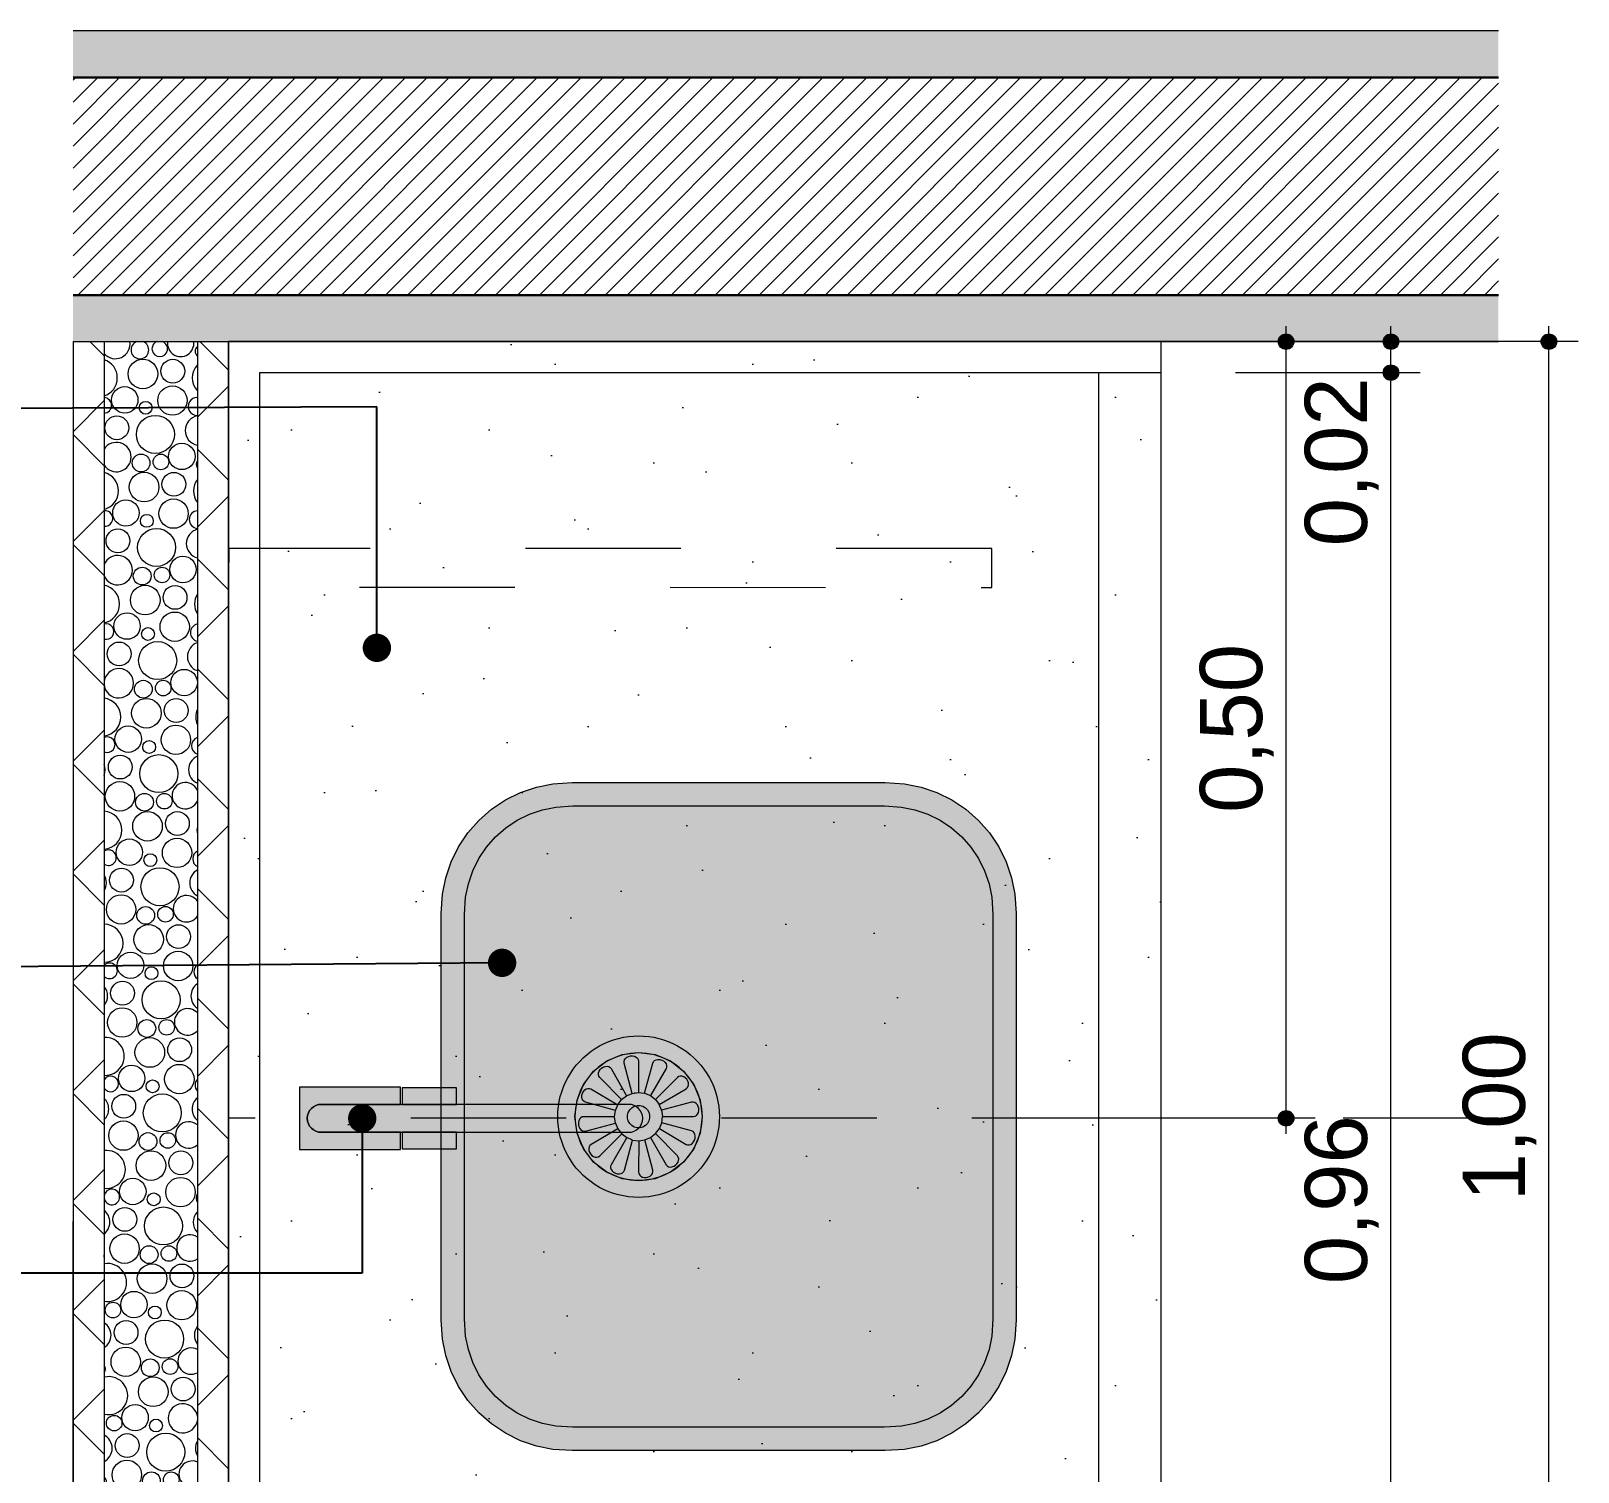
# Model space of a CAD drawing. Header units: metres. Extents: x -1.1 to 45.1, y -1 to 1.8.
# Drawn here: x 27.837 to 28.832, y -0.507 to 0.421 of the extents above; entities that cross this region are included whole.
import ezdxf

# ---------------------------------------------------------------- set-up
doc = ezdxf.new("R2010")
doc.units = ezdxf.units.M
doc.header["$MEASUREMENT"] = 0
doc.linetypes.add('Dashed', pattern=[0.028, 0.018, -0.01])
doc.layers.add('COTAS DETALHAMENTO.EXEC', color=7, linetype='Continuous')
for name, color, linetype, lineweight, true_color in [('COTAS DETALHAMENTO.EXEC_Caneta_No__167', 7, 'Continuous', 0, 0x0035d5), ('COTAS DETALHAMENTO.EXEC_Caneta_No__27', 7, 'Continuous', 0, 0xbd2d17), ('COTAS DETALHAMENTO.EXEC_Caneta_No__97', 7, 'Continuous', 13, 0x6b6b6b), ('EIXO HIDRÁULICO - Executivo.EXEC_Caneta_No__167', 7, 'Continuous', 0, 0x0035d5), ('LOUCAS-METAIS.ARQ_Caneta_No__13', 7, 'Continuous', 0, 0xaaaaaa), ('LOUCAS-METAIS.ARQ_Caneta_No__16', 7, 'Continuous', 0, 0xc9c9c9), ('LOUCAS-METAIS.ARQ_Caneta_No__18', 7, 'Continuous', 0, 0xdfdfdf), ('LOUCAS-METAIS.ARQ_Caneta_No__19', 7, 'Continuous', 0, 0xe9e9e9), ('LOUCAS-METAIS.ARQ_Caneta_No__96', 7, 'Continuous', 0, 0xb6b6b6), ('PAREDE CONSTRUIR_Caneta_No__96', 7, 'Continuous', 0, 0xb6b6b6)]:
    doc.layers.add(name, color=color, linetype=linetype, lineweight=lineweight, true_color=true_color)
for name, color, linetype, lineweight in [('PAREDE CONSTRUIR_Caneta_No__241', 7, 'Continuous', 13), ('PAREDE CONSTRUIR_Caneta_No__3', 7, 'Continuous', 30), ('PAREDE CONSTRUIR_Caneta_No__83', 84, 'Continuous', 0), ('PAREDE CONSTRUIR_Caneta_No__91', 255, 'Continuous', 0)]:
    doc.layers.add(name, color=color, linetype=linetype, lineweight=lineweight)
doc.styles.add('GENERATED_STYLE_1', font='arial.ttf')
doc.dimstyles.new('GENERATED_STYLE__19', dxfattribs={"dimtxt": 0.04, "dimasz": 0.019, "dimexe": 0.18, "dimexo": 0.1, "dimgap": 0, "dimtad": 1, "dimzin": 0, "dimdsep": 46, "dimtxsty": 'GENERATED_STYLE_1', "dimblk": 'ARROWHEAD_11', "dimblk1": 'ARROWHEAD_11', "dimblk2": 'ARROWHEAD_11', "dimcen": 0.09, "dimclrd": 256, "dimclre": 256, "dimclrt": 256, "dimadec": 0, "dimazin": 0, "dimtfac": 1, "dimtdec": 4, "dimtmove": 0, "dimatfit": 3, "dimfxl": 0, "dimtolj": 1, "dimtzin": 0, "dimarcsym": 0})
doc.dimstyles.new('GENERATED_STYLE__20', dxfattribs={"dimtxt": 0.18, "dimasz": 0.03648, "dimexe": 0.18, "dimexo": 0.0625, "dimgap": 0, "dimtad": 0, "dimtih": 1, "dimtoh": 1, "dimdec": 4, "dimzin": 0, "dimdsep": 46, "dimcen": 0.09, "dimadec": 0, "dimazin": 0, "dimtfac": 1, "dimtdec": 4, "dimtmove": 0, "dimatfit": 3, "dimldrblk": 'ARROWHEAD_11', "dimfxl": 0, "dimtolj": 1, "dimtzin": 0, "dimarcsym": 0})
doc.dimstyles.new('GENERATED_STYLE__25', dxfattribs={"dimtxt": 0.04, "dimasz": 0.019, "dimexe": 0.18, "dimexo": 0.0625, "dimgap": 0, "dimtad": 1, "dimzin": 0, "dimdsep": 46, "dimtxsty": 'GENERATED_STYLE_1', "dimblk": 'ARROWHEAD_11', "dimblk1": 'ARROWHEAD_11', "dimblk2": 'ARROWHEAD_11', "dimcen": 0.09, "dimclrd": 256, "dimclre": 256, "dimclrt": 256, "dimadec": 0, "dimazin": 0, "dimtfac": 1, "dimtdec": 4, "dimtmove": 0, "dimatfit": 3, "dimfxl": 0, "dimtolj": 1, "dimtzin": 0, "dimarcsym": 0})
pattern_1 = [(45, (28.322586, -0.226714), (-0.0353553, 0.0353553), []), (135, (28.322586, -0.226714), (0.0353553, 0.0353553), [])]
pattern_2 = [(45, (28.32259, -0.02671), (-0.06364, 0.06364), [0, -0.06, 0, -0.09]), (110, (28.52259, -0.02671), (0.084572, 0.030782), [0, -0.044, 0, -0.076])]

# ---------------------------------------------------------------- blocks, each defined once
blk = doc.blocks.new('*X160', base_point=(28.32259, -0.22671))
at = {"layer": 'PAREDE CONSTRUIR_Caneta_No__96', "color": 253, "linetype": 'Continuous', "lineweight": 0, "true_color": 0xb6b6b6}
for centre, radius in [((27.90889, 0.20033), 0.00954), ((27.9281, 0.20209), 0.00767), ((27.8972, 0.18365), 0.00851), ((27.92789, 0.18322), 0.00946), ((27.91067, 0.17857), 0.00414), ((27.8921, 0.16569), 0.00767), ((27.91692, 0.16144), 0.01224), ((27.93394, 0.14725), 0.00851), ((27.9077, 0.143), 0.00572), ((27.92046, 0.14371), 0.00501), ((27.90963, 0.12753), 0.00954), ((27.92884, 0.12929), 0.00767), ((27.92863, 0.11042), 0.00946), ((27.89794, 0.11085), 0.00851), ((27.91141, 0.10577), 0.00414), ((27.89284, 0.09289), 0.00767), ((27.91766, 0.08864), 0.01224), ((27.93468, 0.07445), 0.00851), ((27.90844, 0.0702), 0.00572), ((27.9212, 0.07091), 0.00501), ((27.91037, 0.05473), 0.00954), ((27.92958, 0.05649), 0.00767), ((27.89868, 0.03805), 0.00851), ((27.92937, 0.03762), 0.00946), ((27.91215, 0.03297), 0.00414), ((27.89358, 0.02009), 0.00767), ((27.9184, 0.01584), 0.01224), ((27.93542, 0.00165), 0.00851), ((27.90918, -0.0026), 0.00572), ((27.92195, -0.00189), 0.00501), ((27.91111, -0.01807), 0.00954), ((27.93032, -0.01631), 0.00767), ((27.89942, -0.03474), 0.00851), ((27.93012, -0.03518), 0.00946), ((27.9129, -0.03983), 0.00414), ((27.89432, -0.0527), 0.00767), ((27.91914, -0.05696), 0.01224), ((27.89412, -0.07158), 0.00946), ((27.90992, -0.0754), 0.00572), ((27.92269, -0.07469), 0.00501), ((27.91185, -0.09087), 0.00954), ((27.93106, -0.0891), 0.00767), ((27.90016, -0.10754), 0.00851), ((27.93086, -0.10798), 0.00946), ((27.91364, -0.11263), 0.00414), ((27.89506, -0.1255), 0.00767), ((27.91988, -0.12976), 0.01224), ((27.89486, -0.14438), 0.00946), ((27.91066, -0.1482), 0.00572), ((27.92343, -0.14749), 0.00501), ((27.9126, -0.16367), 0.00954), ((27.9318, -0.1619), 0.00767), ((27.9009, -0.18034), 0.00851), ((27.9316, -0.18078), 0.00946), ((27.91438, -0.18543), 0.00414), ((27.8958, -0.1983), 0.00767), ((27.92062, -0.20256), 0.01224), ((27.8956, -0.21717), 0.00946), ((27.9114, -0.221), 0.00572), ((27.92417, -0.22029), 0.00501), ((27.91334, -0.23646), 0.00954), ((27.93254, -0.2347), 0.00767), ((27.90165, -0.25314), 0.00851), ((27.93234, -0.25357), 0.00946), ((27.91512, -0.25822), 0.00414), ((27.89654, -0.2711), 0.00767), ((27.92137, -0.27536), 0.01224), ((27.89634, -0.28997), 0.00946), ((27.91215, -0.29379), 0.00572), ((27.92491, -0.29309), 0.00501), ((27.91408, -0.30926), 0.00954), ((27.93329, -0.3075), 0.00767), ((27.90239, -0.32594), 0.00851), ((27.93308, -0.32637), 0.00946), ((27.91586, -0.33102), 0.00414), ((27.89729, -0.3439), 0.00767), ((27.92211, -0.34815), 0.01224), ((27.89708, -0.36277), 0.00946), ((27.91289, -0.36659), 0.00572), ((27.92565, -0.36588), 0.00501), ((27.91482, -0.38206), 0.00954), ((27.93403, -0.3803), 0.00767), ((27.88965, -0.40228), 0.00501), ((27.90313, -0.39874), 0.00851), ((27.93382, -0.39917), 0.00946), ((27.9166, -0.40382), 0.00414), ((27.89803, -0.4167), 0.00767), ((27.92285, -0.42095), 0.01224), ((27.89782, -0.43557), 0.00946), ((27.91363, -0.43939), 0.00572), ((27.92639, -0.43868), 0.00501), ((27.91556, -0.45486), 0.00954), ((27.93477, -0.4531), 0.00767), ((27.90387, -0.47154), 0.00851), ((27.89039, -0.47508), 0.00501), ((27.91734, -0.47662), 0.00414), ((27.89877, -0.4895), 0.00767), ((27.92359, -0.49375), 0.01224), ((27.89856, -0.50837), 0.00946), ((27.91437, -0.51219), 0.00572), ((27.92714, -0.51148), 0.00501), ((27.9163, -0.52766), 0.00954), ((27.93551, -0.5259), 0.00767), ((27.90461, -0.54433), 0.00851), ((27.89114, -0.54788), 0.00501), ((27.91809, -0.54942), 0.00414), ((27.89951, -0.56229), 0.00767), ((27.92433, -0.56655), 0.01224), ((27.89931, -0.58117), 0.00946), ((27.91511, -0.58499), 0.00572), ((27.92788, -0.58428), 0.00501), ((27.91704, -0.60046), 0.00954), ((27.93625, -0.59869), 0.00767), ((27.89188, -0.62068), 0.00501), ((27.90535, -0.61713), 0.00851), ((27.92507, -0.63935), 0.01224), ((27.91883, -0.62222), 0.00414), ((27.90025, -0.63509), 0.00767), ((27.90005, -0.65397), 0.00946), ((27.91585, -0.65779), 0.00572), ((27.92862, -0.65708), 0.00501), ((27.91779, -0.67326), 0.00954), ((27.90609, -0.68993), 0.00851), ((27.89262, -0.69348), 0.00501), ((27.91957, -0.69502), 0.00414), ((27.90099, -0.70789), 0.00767), ((27.92582, -0.71215), 0.01224), ((27.90079, -0.72676), 0.00946), ((27.9166, -0.73059), 0.00572), ((27.92936, -0.72988), 0.00501), ((27.91853, -0.74605), 0.00954), ((27.90684, -0.76273), 0.00851), ((27.89336, -0.76628), 0.00501), ((27.92031, -0.76781), 0.00414), ((27.90173, -0.78069), 0.00767)]:
    blk.add_circle(centre, radius, dxfattribs=at)
for centre, radius, start, end in [((27.89115, 0.21962), 0.00946, 220.30921, 9.34164), ((27.90696, 0.21579), 0.00572, 110.44668, 69.55332), ((27.91972, 0.2165), 0.00501, 112.04027, 67.95973), ((27.9332, 0.22005), 0.00851, 172.55778, 7.44222), ((27.88018, 0.19783), 0.01224, 287.88216, 72.11782), ((27.94667, 0.21497), 0.00414, 131.42457, 228.57541), ((27.95292, 0.19783), 0.01224, 137.197, 222.80297), ((27.88372, 0.1801), 0.00501, 272.43709, 87.56288), ((27.9437, 0.1794), 0.00572, 87.62238, 272.37759), ((27.94563, 0.16393), 0.00954, 100.23452, 259.76546), ((27.89189, 0.14682), 0.00946, 212.76087, 147.2391), ((27.94741, 0.14217), 0.00414, 147.24107, 212.7589), ((27.88092, 0.12504), 0.01224, 284.26988, 75.7301), ((27.95366, 0.12504), 0.01224, 142.58589, 217.41408), ((27.88446, 0.10731), 0.00501, 263.95269, 96.04729), ((27.94444, 0.1066), 0.00572, 95.06046, 264.93951), ((27.94637, 0.09113), 0.00954, 104.79714, 255.20284), ((27.89263, 0.07402), 0.00946, 203.17482, 156.82515), ((27.88166, 0.05224), 0.01224, 280.7147, 79.28527), ((27.9544, 0.05224), 0.01224, 148.7416, 211.25837), ((27.8852, 0.03451), 0.00501, 255.33176, 104.66821), ((27.94518, 0.0338), 0.00572, 102.58568, 257.41429), ((27.94711, 0.01833), 0.00954, 109.45809, 250.54188), ((27.89337, 0.00122), 0.00946, 183.90332, 176.09665), ((27.8824, -0.02056), 0.01224, 277.20085, 82.79912), ((27.95514, -0.02056), 0.01224, 156.26354, 203.73643), ((27.88595, -0.03829), 0.00501, 246.35343, 113.64655), ((27.94592, -0.039), 0.00572, 110.34009, 249.65989), ((27.94785, -0.05447), 0.00954, 114.25743, 245.74254), ((27.87511, -0.05447), 0.00954, 337.60524, 22.39474), ((27.93616, -0.07114), 0.00851, 24.03461, 335.96537), ((27.88314, -0.09336), 0.01224, 273.71406, 86.28591), ((27.95588, -0.09336), 0.01224, 167.41594, 192.58403), ((27.88669, -0.11109), 0.00501, 236.70391, 123.29607), ((27.94666, -0.1118), 0.00572, 118.50817, 241.4918), ((27.9486, -0.12727), 0.00954, 119.24578, 240.75419), ((27.87585, -0.12727), 0.00954, 327.87188, 32.1281), ((27.9369, -0.14394), 0.00851, 34.2932, 325.70678), ((27.88388, -0.16616), 0.01224, 270.24101, 89.75896), ((27.88743, -0.18389), 0.00501, 225.82615, 134.17383), ((27.9474, -0.1846), 0.00572, 127.37121, 232.62877), ((27.8766, -0.20007), 0.00954, 320.27683, 39.72315), ((27.94934, -0.20007), 0.00954, 124.491, 235.50897), ((27.93765, -0.21674), 0.00851, 42.35108, 317.64889), ((27.88462, -0.23896), 0.01224, 266.76885, 93.23112), ((27.88817, -0.25669), 0.00501, 212.35913, 147.64084), ((27.94815, -0.2574), 0.00572, 137.44843, 222.55154), ((27.87734, -0.27286), 0.00954, 313.74272, 46.25725), ((27.95008, -0.27286), 0.00954, 130.09049, 229.90948), ((27.93839, -0.28954), 0.00851, 49.31527, 310.68471), ((27.88537, -0.31175), 0.01224, 263.28475, 96.71522), ((27.88891, -0.32948), 0.00501, 186.9832, 173.01678), ((27.94889, -0.33019), 0.00572, 150.03852, 209.96145), ((27.87808, -0.34566), 0.00954, 307.85763, 52.14235), ((27.95082, -0.34566), 0.00954, 136.19638, 223.80359), ((27.93913, -0.36234), 0.00851, 55.61424, 304.38573), ((27.87986, -0.36742), 0.00414, 350.05608, 9.94389), ((27.88611, -0.38455), 0.01224, 259.77549, 100.22449), ((27.94963, -0.40299), 0.00572, 174.90824, 185.09173), ((27.87882, -0.41846), 0.00954, 302.41051, 57.58947), ((27.95156, -0.41846), 0.00954, 143.07631, 216.92366), ((27.93987, -0.43514), 0.00851, 61.46944, 298.53054), ((27.8806, -0.44022), 0.00414, 323.67365, 36.32632), ((27.88685, -0.45735), 0.01224, 256.22696, 103.77302), ((27.93456, -0.47197), 0.00946, 8.01438, 351.98559), ((27.87956, -0.49126), 0.00954, 297.275, 62.72497), ((27.9523, -0.49126), 0.00954, 151.3012, 208.69877), ((27.94061, -0.50793), 0.00851, 67.01482, 292.98516), ((27.88134, -0.51302), 0.00414, 308.78022, 51.21976), ((27.88759, -0.53015), 0.01224, 252.62363, 107.37635), ((27.93531, -0.54477), 0.00946, 24.23617, 335.7638), ((27.87837, -0.54859), 0.00572, 346.65457, 13.34541), ((27.8803, -0.56406), 0.00954, 292.36725, 67.63272), ((27.95304, -0.56406), 0.00954, 162.72223, 197.27774), ((27.94135, -0.58073), 0.00851, 72.34056, 287.65941), ((27.88209, -0.58582), 0.00414, 296.55223, 63.44774), ((27.88833, -0.60295), 0.01224, 248.94782, 111.05216), ((27.93605, -0.61757), 0.00946, 33.54116, 326.45882), ((27.87911, -0.62139), 0.00572, 327.49064, 32.50933), ((27.88104, -0.63686), 0.00954, 287.62718, 72.37279), ((27.94209, -0.65353), 0.00851, 77.51264, 282.48733), ((27.88283, -0.65862), 0.00414, 285.52698, 74.47299), ((27.88907, -0.67575), 0.01224, 245.17875, 114.82123), ((27.93699, -0.67149), 0.00767, 25.20111, 334.79886), ((27.93679, -0.69036), 0.00946, 40.9644, 319.03558), ((27.87985, -0.69419), 0.00572, 315.5295, 44.47047), ((27.88179, -0.70965), 0.00954, 283.00889, 76.99108), ((27.94284, -0.72633), 0.00851, 82.58301, 277.41697), ((27.88357, -0.73141), 0.00414, 275.0699, 84.93008), ((27.88982, -0.74855), 0.01224, 241.29111, 118.70886), ((27.93773, -0.74429), 0.00767, 36.08425, 323.91573), ((27.93753, -0.76316), 0.00946, 47.41019, 312.58979), ((27.8806, -0.76698), 0.00572, 305.72665, 54.27332), ((27.88253, -0.78245), 0.00954, 278.47526, 81.52471), ((27.92656, -0.78494), 0.01224, 323.05826, 216.94174), ((27.90153, -0.79956), 0.00946, 50.10765, 129.89235), ((27.94358, -0.79913), 0.00851, 87.59543, 126.6698)]:
    blk.add_arc(centre, radius, start, end, dxfattribs=at)
blk = doc.blocks.new('*D161', base_point=(28.32259, -0.22671))
at = {"layer": 'COTAS DETALHAMENTO.EXEC_Caneta_No__167', "linetype": 'Continuous', "lineweight": 0, "true_color": 0x0035d5}
for points in [[(28.63957, 0.22115), (28.63995, 0.21924), (28.64104, 0.21762), (28.64266, 0.21653), (28.64457, 0.21615), (28.64648, 0.21653), (28.64811, 0.21762), (28.64919, 0.21924), (28.64957, 0.22115), (28.64919, 0.22307), (28.64811, 0.22469), (28.64648, 0.22577), (28.64457, 0.22615), (28.64266, 0.22577), (28.64104, 0.22469), (28.63995, 0.22307)], [(28.63957, -0.27885), (28.63995, -0.28076), (28.64104, -0.28238), (28.64266, -0.28347), (28.64457, -0.28385), (28.64648, -0.28347), (28.64811, -0.28238), (28.64919, -0.28076), (28.64957, -0.27885), (28.64919, -0.27693), (28.64811, -0.27531), (28.64648, -0.27423), (28.64457, -0.27385), (28.64266, -0.27423), (28.64104, -0.27531), (28.63995, -0.27693)]]:
    blk.add_hatch(color=162, dxfattribs=at).paths.add_polyline_path(points)
at = {"layer": 'COTAS DETALHAMENTO.EXEC_Caneta_No__167', "color": 162, "linetype": 'Continuous', "lineweight": 0, "true_color": 0x0035d5}
for p, q in [((28.64457, 0.22615), (28.64457, 0.23115)), ((28.63957, 0.22115), (28.44231, 0.22115)), ((28.66332, 0.22115), (28.64957, 0.22115)), ((28.64457, -0.27385), (28.64457, 0.21615)), ((28.63957, -0.27885), (28.44231, -0.27885)), ((28.64457, -0.28885), (28.64457, -0.28385)), ((28.66332, -0.27885), (28.64957, -0.27885))]:
    blk.add_line(p, q, dxfattribs=at)
for centre in [(28.64457, 0.22115), (28.64457, -0.27885)]:
    blk.add_circle(centre, 0.005, dxfattribs=at)
at = {"layer": 'COTAS DETALHAMENTO.EXEC_Caneta_No__167', "color": 162, "lineweight": 0, "true_color": 0x0035d5, "insert": (28.63657, -0.08223), "char_height": 0.04, "attachment_point": 7, "rotation": 90, "style": 'GENERATED_STYLE_1'}
blk.add_mtext('\\A1;{\\pql;\\fArial|b0|i0|c0|p0;\\W1.000000;0,50}', dxfattribs=at)
blk = doc.blocks.new('ARROWHEAD_11')
at = {"color": 0, "linetype": 'Continuous', "lineweight": 0}
blk.add_line((0, 0), (-1, 0), dxfattribs=at)
at = {"color": 0, "linetype": 'Continuous', "lineweight": 0, "const_width": 0.25, "flags": 128}
blk.add_lwpolyline([(-0.125, 0, 1), (0.125, 0, 1)], format="xyb", close=True, dxfattribs=at)
blk = doc.blocks.new('*D163', base_point=(28.32259, -0.22671))
at = {"layer": 'COTAS DETALHAMENTO.EXEC_Caneta_No__27', "linetype": 'Continuous', "lineweight": 0, "true_color": 0xbd2d17}
for points in [[(28.70708, 0.20115), (28.70746, 0.19924), (28.70855, 0.19762), (28.71017, 0.19653), (28.71208, 0.19615), (28.714, 0.19653), (28.71562, 0.19762), (28.7167, 0.19924), (28.71708, 0.20115), (28.7167, 0.20307), (28.71562, 0.20469), (28.714, 0.20577), (28.71208, 0.20615), (28.71017, 0.20577), (28.70855, 0.20469), (28.70746, 0.20307)], [(28.70708, -0.75885), (28.70746, -0.76076), (28.70855, -0.76238), (28.71017, -0.76347), (28.71208, -0.76385), (28.714, -0.76347), (28.71562, -0.76238), (28.7167, -0.76076), (28.71708, -0.75885), (28.7167, -0.75693), (28.71562, -0.75531), (28.714, -0.75423), (28.71208, -0.75385), (28.71017, -0.75423), (28.70855, -0.75531), (28.70746, -0.75693)]]:
    blk.add_hatch(color=22, dxfattribs=at).paths.add_polyline_path(points)
at = {"layer": 'COTAS DETALHAMENTO.EXEC_Caneta_No__27', "color": 22, "linetype": 'Continuous', "lineweight": 0, "true_color": 0xbd2d17}
for p, q in [((28.70708, 0.20115), (28.61208, 0.20115)), ((28.73083, 0.20115), (28.71708, 0.20115)), ((28.71208, -0.75385), (28.71208, 0.19615)), ((28.70708, -0.75885), (28.61208, -0.75885)), ((28.73083, -0.75885), (28.71708, -0.75885))]:
    blk.add_line(p, q, dxfattribs=at)
for centre in [(28.71208, 0.20115), (28.71208, -0.75885)]:
    blk.add_circle(centre, 0.005, dxfattribs=at)
at = {"layer": 'COTAS DETALHAMENTO.EXEC_Caneta_No__27', "color": 22, "lineweight": 0, "true_color": 0xbd2d17, "char_height": 0.04, "attachment_point": 7, "rotation": 90, "style": 'GENERATED_STYLE_1'}
for s, insert in [('\\A1;{\\pql;\\fArial|b0|i0|c0|p0;\\W1.000000;0,02}', (28.70408, 0.08938)), ('\\A1;{\\pql;\\fArial|b0|i0|c0|p0;\\W1.000000;0,96}', (28.70408, -0.38562))]:
    blk.add_mtext(s, dxfattribs=dict(at, insert=insert))
blk = doc.blocks.new('*D164', base_point=(28.32259, -0.22671))
at = {"layer": 'COTAS DETALHAMENTO.EXEC_Caneta_No__27', "linetype": 'Continuous', "lineweight": 0, "true_color": 0xbd2d17}
for points in [[(28.70708, 0.22115), (28.70746, 0.21924), (28.70855, 0.21762), (28.71017, 0.21653), (28.71208, 0.21615), (28.714, 0.21653), (28.71562, 0.21762), (28.7167, 0.21924), (28.71708, 0.22115), (28.7167, 0.22307), (28.71562, 0.22469), (28.714, 0.22577), (28.71208, 0.22615), (28.71017, 0.22577), (28.70855, 0.22469), (28.70746, 0.22307)], [(28.70708, 0.20115), (28.70746, 0.19924), (28.70855, 0.19762), (28.71017, 0.19653), (28.71208, 0.19615), (28.714, 0.19653), (28.71562, 0.19762), (28.7167, 0.19924), (28.71708, 0.20115), (28.7167, 0.20307), (28.71562, 0.20469), (28.714, 0.20577), (28.71208, 0.20615), (28.71017, 0.20577), (28.70855, 0.20469), (28.70746, 0.20307)]]:
    blk.add_hatch(color=22, dxfattribs=at).paths.add_polyline_path(points)
at = {"layer": 'COTAS DETALHAMENTO.EXEC_Caneta_No__27', "color": 22, "linetype": 'Continuous', "lineweight": 0, "true_color": 0xbd2d17}
for p, q in [((28.71208, 0.22615), (28.71208, 0.23115)), ((28.70708, 0.22115), (28.61208, 0.22115)), ((28.73083, 0.22115), (28.71708, 0.22115)), ((28.71208, 0.20615), (28.71208, 0.21615)), ((28.70708, 0.20115), (28.61208, 0.20115)), ((28.73083, 0.20115), (28.71708, 0.20115))]:
    blk.add_line(p, q, dxfattribs=at)
for centre in [(28.71208, 0.22115), (28.71208, 0.20115)]:
    blk.add_circle(centre, 0.005, dxfattribs=at)
blk = doc.blocks.new('*D165', base_point=(28.32259, -0.22671))
at = {"layer": 'COTAS DETALHAMENTO.EXEC_Caneta_No__27', "linetype": 'Continuous', "lineweight": 0, "true_color": 0xbd2d17}
for points in [[(28.80873, 0.22115), (28.80911, 0.21924), (28.81019, 0.21762), (28.81182, 0.21653), (28.81373, 0.21615), (28.81564, 0.21653), (28.81727, 0.21762), (28.81835, 0.21924), (28.81873, 0.22115), (28.81835, 0.22307), (28.81727, 0.22469), (28.81564, 0.22577), (28.81373, 0.22615), (28.81182, 0.22577), (28.81019, 0.22469), (28.80911, 0.22307)], [(28.80873, -0.77885), (28.80911, -0.78076), (28.81019, -0.78238), (28.81182, -0.78347), (28.81373, -0.78385), (28.81564, -0.78347), (28.81727, -0.78238), (28.81835, -0.78076), (28.81873, -0.77885), (28.81835, -0.77693), (28.81727, -0.77531), (28.81564, -0.77423), (28.81373, -0.77385), (28.81182, -0.77423), (28.81019, -0.77531), (28.80911, -0.77693)]]:
    blk.add_hatch(color=22, dxfattribs=at).paths.add_polyline_path(points)
at = {"layer": 'COTAS DETALHAMENTO.EXEC_Caneta_No__27', "color": 22, "linetype": 'Continuous', "lineweight": 0, "true_color": 0xbd2d17}
for p, q in [((28.81373, 0.22615), (28.81373, 0.23115)), ((28.80873, 0.22115), (28.71373, 0.22115)), ((28.83248, 0.22115), (28.81873, 0.22115)), ((28.81373, -0.77385), (28.81373, 0.21615)), ((28.80873, -0.77885), (28.71373, -0.77885)), ((28.81373, -0.78885), (28.81373, -0.78385)), ((28.83248, -0.77885), (28.81873, -0.77885))]:
    blk.add_line(p, q, dxfattribs=at)
for centre in [(28.81373, 0.22115), (28.81373, -0.77885)]:
    blk.add_circle(centre, 0.005, dxfattribs=at)
at = {"layer": 'COTAS DETALHAMENTO.EXEC_Caneta_No__27', "color": 22, "lineweight": 0, "true_color": 0xbd2d17, "insert": (28.80573, -0.33223), "char_height": 0.04, "attachment_point": 7, "rotation": 90, "style": 'GENERATED_STYLE_1'}
blk.add_mtext('\\A1;{\\pql;\\fArial|b0|i0|c0|p0;\\W1.000000;1,00}', dxfattribs=at)

msp = doc.modelspace()

# ---------------------------------------------------------------- hatches: boundary and pattern name
at = {"layer": 'LOUCAS-METAIS.ARQ_Caneta_No__16', "linetype": 'Continuous', "lineweight": 0, "true_color": 0xc9c9c9}
h = msp.add_hatch(dxfattribs=at)
h.set_pattern_fill('Haie_OD_LEGENDA_000e', color=9, style=0, pattern_type=2)
h.set_pattern_definition(pattern_2)
h.paths.add_polyline_path([(27.96393, 0.22115), (27.96393, 0.20115), (28.56393, 0.20115), (28.56393, 0.22115)])
h = msp.add_hatch(dxfattribs=at)
h.set_pattern_fill('Haie_OD_LEGENDA_000e', color=9, style=0, pattern_type=2)
h.set_pattern_definition(pattern_2)
h.paths.add_polyline_path([(27.96393, 0.20115), (27.96393, -0.75885), (27.98393, -0.75885), (27.98393, 0.20115)])
h = msp.add_hatch(dxfattribs=at)
h.set_pattern_fill('Haie_OD_LEGENDA_000e', color=9, style=0, pattern_type=2)
h.set_pattern_definition(pattern_2)
h.paths.add_polyline_path([(27.98393, 0.20115), (27.98393, -0.75885), (28.52393, -0.75885), (28.52393, 0.20115)])
h = msp.add_hatch(dxfattribs=at)
h.set_pattern_fill('Haie_OD_LEGENDA_000e', color=9, style=0, pattern_type=2)
h.set_pattern_definition(pattern_2)
h.paths.add_polyline_path([(28.52393, 0.20115), (28.52393, -0.75885), (28.56393, -0.75885), (28.56393, 0.20115)])
at = {"layer": 'LOUCAS-METAIS.ARQ_Caneta_No__18', "linetype": 'Continuous', "lineweight": 0, "true_color": 0xdfdfdf}
msp.add_hatch(color=254, dxfattribs=at).paths.add_polyline_path([(28.18516, -0.49276), (28.38659, -0.49276), (28.39907, -0.49194), (28.40965, -0.48984), (28.41986, -0.48637), (28.42954, -0.4816), (28.4385, -0.47561), (28.44661, -0.4685), (28.45372, -0.46039), (28.45972, -0.45142), (28.46449, -0.44175), (28.46795, -0.43153), (28.47006, -0.42095), (28.47088, -0.40847), (28.47088, -0.14705), (28.47006, -0.13456), (28.46795, -0.12399), (28.46449, -0.11377), (28.45972, -0.1041), (28.45372, -0.09513), (28.44661, -0.08702), (28.4385, -0.07991), (28.42954, -0.07392), (28.41986, -0.06915), (28.40965, -0.06568), (28.39907, -0.06358), (28.38659, -0.06276), (28.18516, -0.06276), (28.17268, -0.06358), (28.1621, -0.06568), (28.15189, -0.06915), (28.14222, -0.07392), (28.13325, -0.07991), (28.12514, -0.08702), (28.11803, -0.09513), (28.11204, -0.1041), (28.10726, -0.11377), (28.1038, -0.12398), (28.10169, -0.13456), (28.10088, -0.14705), (28.10088, -0.40847), (28.10169, -0.42095), (28.1038, -0.43153), (28.10726, -0.44174), (28.11204, -0.45142), (28.11803, -0.46039), (28.12514, -0.46849), (28.13325, -0.47561), (28.14222, -0.4816), (28.15189, -0.48637), (28.1621, -0.48984), (28.17268, -0.49194)])
at = {"layer": 'LOUCAS-METAIS.ARQ_Caneta_No__19', "linetype": 'Continuous', "lineweight": 0, "true_color": 0xe9e9e9}
for points in [[(28.07467, -0.29881), (28.07467, -0.28785), (28.02367, -0.28785, -1), (28.02367, -0.26985), (28.07467, -0.26985), (28.07467, -0.25888), (28.00967, -0.25888), (28.00967, -0.29881)], [(28.11067, -0.25915), (28.07567, -0.25915), (28.07567, -0.26985), (28.11067, -0.26985)], [(28.22156, -0.28785, 1), (28.22151, -0.26985), (28.02367, -0.26985, 1), (28.02367, -0.28785)], [(28.11067, -0.29854), (28.11067, -0.28785), (28.07567, -0.28785), (28.07567, -0.29854)]]:
    msp.add_hatch(color=254, dxfattribs=at).paths.add_polyline_path(points)
at = {"layer": 'PAREDE CONSTRUIR_Caneta_No__241', "linetype": 'Continuous', "lineweight": 13}
h = msp.add_hatch(dxfattribs=at)
h.set_pattern_fill('common_brick_000e', style=0, pattern_type=2)
h.set_pattern_definition([(45, (28.322586, -0.226714), (-0.00707107, 0.00707107), [])])
h.paths.add_polyline_path([(27.86393, 0.25115), (28.78124, 0.25115), (28.78124, 0.39115), (27.86393, 0.39115)])
at = {"layer": 'PAREDE CONSTRUIR_Caneta_No__83', "linetype": 'Continuous', "lineweight": 0}
h = msp.add_hatch(dxfattribs=at)
h.set_pattern_fill('Placomur_000e', color=84, style=0, pattern_type=2)
h.set_pattern_definition(pattern_1)
h.paths.add_polyline_path([(27.88393, 0.22115), (27.86393, 0.22115), (27.86393, -0.7923), (27.88393, -0.7923)])
h = msp.add_hatch(dxfattribs=at)
h.set_pattern_fill('Placomur_000e', color=84, style=0, pattern_type=2)
h.set_pattern_definition(pattern_1)
h.paths.add_polyline_path([(27.94393, -0.7923), (27.96393, -0.7923), (27.96393, 0.22115), (27.94393, 0.22115)])
at = {"layer": 'PAREDE CONSTRUIR_Caneta_No__91', "linetype": 'Continuous', "lineweight": 0}
for points in [[(27.86393, 0.39115), (28.78124, 0.39115), (28.78124, 0.42115), (27.86393, 0.42115)], [(27.86393, 0.25115), (27.86393, 0.22115), (28.78124, 0.22115), (28.78124, 0.25115)]]:
    msp.add_hatch(color=255, dxfattribs=at).paths.add_polyline_path(points)

# ---------------------------------------------------------------- linework, layer by layer
at = {"layer": 'COTAS DETALHAMENTO.EXEC_Caneta_No__97', "color": 251, "linetype": 'Dashed', "lineweight": 13, "true_color": 0x6b6b6b, "flags": 128}
msp.add_lwpolyline([(28.45512, 0.08792), (27.96419, 0.08808), (27.96418, 0.06308), (28.45511, 0.06292)], close=True, dxfattribs=at)
at = {"layer": 'EIXO HIDRÁULICO - Executivo.EXEC_Caneta_No__167', "color": 162, "linetype": 'Dashed', "lineweight": 0, "true_color": 0x0035d5}
msp.add_line((28.78124, -0.27885), (27.96393, -0.27885), dxfattribs=at)
at = {"layer": 'LOUCAS-METAIS.ARQ_Caneta_No__13', "color": 253, "linetype": 'Continuous', "lineweight": 0, "true_color": 0xaaaaaa, "flags": 128}
for points in [[(28.56393, 0.22115), (27.96393, 0.22115)], [(27.96393, 0.22115), (27.96393, 0.20115)], [(28.56393, 0.22115), (28.56393, 0.20115)], [(27.96393, 0.20115), (27.96393, -0.75885), (27.96393, -0.77885)], [(28.56393, 0.20115), (27.98393, 0.20115)], [(27.98393, 0.20115), (27.98393, -0.75885), (27.98393, -0.77885)], [(28.52393, 0.20115), (28.52393, -0.75885)], [(28.56393, 0.20115), (28.56393, -0.75885), (28.56393, -0.77885)]]:
    msp.add_lwpolyline(points, dxfattribs=at)
at = {"layer": 'LOUCAS-METAIS.ARQ_Caneta_No__13', "color": 253, "linetype": 'Continuous', "lineweight": 0, "true_color": 0xaaaaaa}
for points in [[(28.18516, -0.49276), (28.17268, -0.49194), (28.1621, -0.48984), (28.15189, -0.48637), (28.14222, -0.4816), (28.13325, -0.47561), (28.12514, -0.46849), (28.11803, -0.46039), (28.11204, -0.45142), (28.10726, -0.44174), (28.1038, -0.43153), (28.10169, -0.42095), (28.10088, -0.40847), (28.10088, -0.14705), (28.10169, -0.13456), (28.1038, -0.12398), (28.10726, -0.11377), (28.11204, -0.1041), (28.11803, -0.09513), (28.12514, -0.08702), (28.13325, -0.07991), (28.14222, -0.07392), (28.15189, -0.06915), (28.1621, -0.06568), (28.17268, -0.06358), (28.18516, -0.06276), (28.38659, -0.06276), (28.39907, -0.06358), (28.40965, -0.06568), (28.41986, -0.06915), (28.42954, -0.07392), (28.4385, -0.07991), (28.44661, -0.08702), (28.45372, -0.09513), (28.45972, -0.1041), (28.46449, -0.11377), (28.46795, -0.12399), (28.47006, -0.13456), (28.47088, -0.14705), (28.47088, -0.40847), (28.47006, -0.42095), (28.46795, -0.43153), (28.46449, -0.44175), (28.45972, -0.45142), (28.45372, -0.46039), (28.44661, -0.4685), (28.4385, -0.47561), (28.42954, -0.4816), (28.41986, -0.48637), (28.40965, -0.48984), (28.39907, -0.49194), (28.38659, -0.49276)], [(28.40576, -0.0802), (28.41411, -0.08303), (28.42202, -0.08694), (28.42935, -0.09184), (28.43598, -0.09765), (28.4418, -0.10428), (28.4467, -0.11161), (28.4506, -0.11952), (28.45343, -0.12787), (28.45515, -0.13652), (28.45588, -0.14754), (28.45588, -0.40798), (28.45515, -0.41899), (28.45343, -0.42764), (28.4506, -0.43599), (28.4467, -0.4439), (28.4418, -0.45123), (28.43598, -0.45786), (28.42935, -0.46368), (28.42202, -0.46858), (28.41411, -0.47248), (28.40576, -0.47532), (28.39711, -0.47704), (28.3861, -0.47776), (28.18565, -0.47776), (28.17464, -0.47704), (28.16599, -0.47532), (28.15764, -0.47248), (28.14973, -0.46858), (28.1424, -0.46368), (28.13577, -0.45786), (28.12995, -0.45123), (28.12505, -0.4439), (28.12115, -0.43599), (28.11832, -0.42764), (28.1166, -0.41899), (28.11588, -0.40798), (28.11588, -0.14754), (28.1166, -0.13652), (28.11832, -0.12787), (28.12115, -0.11952), (28.12505, -0.11161), (28.12995, -0.10428), (28.13577, -0.09765), (28.1424, -0.09184), (28.14973, -0.08694), (28.15764, -0.08303), (28.16599, -0.0802), (28.17464, -0.07848), (28.18565, -0.07776), (28.3861, -0.07776), (28.39711, -0.07848)], [(28.26794, -0.24461), (28.26994, -0.24719), (28.27178, -0.24989), (28.27344, -0.25271), (28.27493, -0.25562), (28.27622, -0.25862), (28.27733, -0.26169), (28.27824, -0.26483), (28.27895, -0.26801), (28.27947, -0.27124), (28.27977, -0.27449), (28.27988, -0.27776), (28.27977, -0.28102), (28.27947, -0.28427), (28.27895, -0.2875), (28.27824, -0.29069), (28.27733, -0.29383), (28.27622, -0.2969), (28.27493, -0.2999), (28.27344, -0.30281), (28.27178, -0.30562), (28.26994, -0.30832), (28.26794, -0.3109), (28.26578, -0.31335), (28.26347, -0.31566), (28.26102, -0.31782), (28.25844, -0.31983), (28.25574, -0.32166), (28.25293, -0.32333), (28.25002, -0.32481), (28.24702, -0.32611), (28.24394, -0.32721), (28.24081, -0.32812), (28.23762, -0.32884), (28.23439, -0.32935), (28.23114, -0.32965), (28.22788, -0.32976), (28.22461, -0.32965), (28.22136, -0.32935), (28.21813, -0.32884), (28.21494, -0.32812), (28.21181, -0.32721), (28.20873, -0.32611), (28.20573, -0.32481), (28.20282, -0.32333), (28.20001, -0.32166), (28.19731, -0.31983), (28.19473, -0.31782), (28.19228, -0.31566), (28.18997, -0.31335), (28.18781, -0.3109), (28.18581, -0.30832), (28.18397, -0.30562), (28.18231, -0.30281), (28.18082, -0.2999), (28.17953, -0.2969), (28.17842, -0.29383), (28.17751, -0.29069), (28.1768, -0.2875), (28.17629, -0.28427), (28.17598, -0.28102), (28.17588, -0.27776), (28.17598, -0.27449), (28.17629, -0.27124), (28.1768, -0.26801), (28.17751, -0.26483), (28.17842, -0.26169), (28.17953, -0.25862), (28.18082, -0.25562), (28.18231, -0.25271), (28.18397, -0.24989), (28.18581, -0.24719), (28.18781, -0.24461), (28.18997, -0.24216), (28.19228, -0.23985), (28.19473, -0.23769), (28.19731, -0.23569), (28.20001, -0.23385), (28.20282, -0.23219), (28.20573, -0.23071), (28.20873, -0.22941), (28.21181, -0.2283), (28.21494, -0.22739), (28.21813, -0.22668), (28.22136, -0.22617), (28.22461, -0.22586), (28.22788, -0.22576), (28.23114, -0.22586), (28.23439, -0.22617), (28.23762, -0.22668), (28.24081, -0.22739), (28.24394, -0.2283), (28.24702, -0.22941), (28.25002, -0.23071), (28.25293, -0.23219), (28.25574, -0.23385), (28.25844, -0.23569), (28.26102, -0.23769), (28.26347, -0.23985), (28.26578, -0.24216)], [(28.24835, -0.24193), (28.25683, -0.24851), (28.26334, -0.25707), (28.26743, -0.26705), (28.26883, -0.27776), (28.26743, -0.28847), (28.26334, -0.29844), (28.25683, -0.30701), (28.24835, -0.31359), (28.23847, -0.31772), (28.22788, -0.31913), (28.21728, -0.31772), (28.2074, -0.31359), (28.19892, -0.30701), (28.19241, -0.29844), (28.18832, -0.28847), (28.18692, -0.27776), (28.187, -0.28033), (28.18724, -0.2829), (28.18765, -0.28544), (28.18821, -0.28795), (28.18893, -0.29043), (28.1898, -0.29285), (28.19082, -0.29521), (28.19199, -0.29751), (28.1933, -0.29972), (28.19475, -0.30185), (28.19633, -0.30389), (28.19803, -0.30582), (28.19985, -0.30764), (28.20179, -0.30934), (28.20382, -0.31092), (28.20595, -0.31237), (28.20817, -0.31368), (28.21046, -0.31485), (28.21282, -0.31587), (28.21525, -0.31675), (28.21772, -0.31746), (28.22023, -0.31803), (28.22278, -0.31843), (28.22534, -0.31867), (28.22792, -0.31875), (28.23049, -0.31867), (28.23305, -0.31843), (28.2356, -0.31803), (28.23811, -0.31746), (28.24058, -0.31675), (28.24301, -0.31587), (28.24537, -0.31485), (28.24767, -0.31368), (28.24988, -0.31237), (28.25201, -0.31092), (28.25405, -0.30934), (28.25598, -0.30764), (28.2578, -0.30582), (28.2595, -0.30389), (28.26108, -0.30185), (28.26253, -0.29972), (28.26384, -0.29751), (28.26501, -0.29521), (28.26603, -0.29285), (28.2669, -0.29043), (28.26762, -0.28795), (28.26818, -0.28544), (28.26859, -0.2829), (28.26883, -0.28033), (28.26891, -0.27776), (28.26883, -0.27518), (28.26859, -0.27262), (28.26818, -0.27008), (28.26762, -0.26756), (28.2669, -0.26509), (28.26603, -0.26267), (28.26501, -0.2603), (28.26384, -0.25801), (28.26253, -0.25579), (28.26108, -0.25366), (28.2595, -0.25163), (28.2578, -0.2497), (28.25598, -0.24787), (28.25405, -0.24617), (28.25201, -0.24459), (28.24988, -0.24315), (28.24767, -0.24183), (28.24537, -0.24066), (28.24301, -0.23964), (28.24058, -0.23877), (28.23811, -0.23805), (28.2356, -0.23749), (28.23305, -0.23709), (28.23049, -0.23684), (28.22792, -0.23676), (28.22534, -0.23684), (28.22278, -0.23709), (28.22023, -0.23749), (28.21772, -0.23805), (28.21525, -0.23877), (28.21282, -0.23964), (28.21046, -0.24066), (28.20817, -0.24183), (28.20595, -0.24315), (28.20382, -0.24459), (28.20179, -0.24617), (28.19985, -0.24787), (28.19803, -0.2497), (28.19633, -0.25163), (28.19475, -0.25366), (28.1933, -0.25579), (28.19199, -0.25801), (28.19082, -0.2603), (28.1898, -0.26267), (28.18893, -0.26509), (28.18821, -0.26756), (28.18765, -0.27008), (28.18724, -0.27262), (28.187, -0.27518), (28.18692, -0.27776), (28.18832, -0.26705), (28.19241, -0.25707), (28.19892, -0.24851), (28.2074, -0.24193), (28.21728, -0.2378), (28.22788, -0.23639), (28.23847, -0.2378)], [(28.11067, -0.25915), (28.07567, -0.25915), (28.07567, -0.26985), (28.11067, -0.26985)], [(28.2288, -0.27056), (28.23061, -0.27105), (28.23224, -0.27199), (28.23357, -0.27333), (28.23451, -0.27497), (28.23499, -0.2768), (28.235, -0.27869), (28.23452, -0.28052), (28.23358, -0.28217), (28.23226, -0.28351), (28.23064, -0.28446), (28.22882, -0.28495), (28.22695, -0.28495), (28.22514, -0.28447), (28.22351, -0.28352), (28.22218, -0.28219), (28.22124, -0.28055), (28.22076, -0.27872), (28.22075, -0.27682), (28.22123, -0.27499), (28.22217, -0.27335), (28.22349, -0.27201), (28.22511, -0.27106), (28.22692, -0.27057)], [(28.11067, -0.29854), (28.11067, -0.28785), (28.07567, -0.28785), (28.07567, -0.29854)]]:
    msp.add_lwpolyline(points, close=True, dxfattribs=at)
for points in [[(28.21248, -0.27785), (28.21298, -0.27382), (28.19372, -0.26853), (28.19281, -0.26811), (28.19208, -0.26737), (28.19159, -0.26637), (28.19137, -0.2652), (28.19144, -0.26394), (28.1918, -0.26269), (28.19242, -0.26155), (28.19325, -0.2606), (28.19422, -0.25993), (28.19527, -0.25958), (28.1963, -0.25957), (28.19725, -0.25992), (28.2145, -0.27006), (28.21693, -0.26683), (28.20286, -0.25252), (28.20229, -0.25169), (28.20202, -0.25068), (28.20208, -0.24957), (28.20248, -0.24844), (28.20316, -0.24739), (28.20409, -0.24649), (28.20519, -0.24581), (28.20638, -0.24541), (28.20756, -0.24532), (28.20864, -0.24554), (28.20953, -0.24606), (28.21018, -0.24684), (28.2201, -0.26434), (28.2238, -0.26276), (28.21871, -0.24327), (28.21862, -0.24226), (28.21889, -0.24125), (28.21949, -0.24032), (28.22039, -0.23954), (28.22151, -0.23897), (28.22276, -0.23866), (28.22405, -0.23863), (28.22527, -0.23889), (28.22634, -0.2394), (28.22716, -0.24014), (28.22768, -0.24105), (28.22786, -0.24205), (28.22778, -0.26221), (28.23177, -0.26272), (28.23701, -0.24326), (28.23743, -0.24234), (28.23816, -0.2416), (28.23915, -0.2411), (28.24031, -0.24088), (28.24156, -0.24095), (28.24279, -0.24132), (28.24392, -0.24194), (28.24486, -0.24278), (28.24553, -0.24376), (28.24587, -0.24482), (28.24588, -0.24587), (28.24553, -0.24682), (28.23549, -0.26425), (28.23869, -0.2667)], [(28.22398, -0.2928), (28.22026, -0.29127), (28.21022, -0.3087), (28.20987, -0.30965), (28.20988, -0.3107), (28.21022, -0.31175), (28.21089, -0.31274), (28.21183, -0.31357), (28.21296, -0.3142), (28.21419, -0.31456), (28.21544, -0.31464), (28.2166, -0.31442), (28.21759, -0.31392), (28.21832, -0.31318), (28.21874, -0.31226), (28.22398, -0.2928), (28.22797, -0.2933), (28.23195, -0.29275), (28.23565, -0.29118), (28.23882, -0.28869), (28.24125, -0.28545), (28.24277, -0.28169), (28.24327, -0.27767), (28.26323, -0.27774), (28.26422, -0.27756), (28.26511, -0.27704), (28.26584, -0.2762), (28.26636, -0.27513), (28.26661, -0.27389), (28.26658, -0.27259), (28.26627, -0.27133), (28.26571, -0.2702), (28.26494, -0.26929), (28.26402, -0.26868), (28.26302, -0.26841), (28.26202, -0.2685), (28.24272, -0.27365), (28.24116, -0.2699), (28.25848, -0.25988), (28.25925, -0.25923), (28.25977, -0.25832), (28.25999, -0.25723), (28.2599, -0.25604), (28.2595, -0.25485), (28.25883, -0.25373), (28.25794, -0.2528), (28.2569, -0.2521), (28.25578, -0.25171), (28.25468, -0.25164), (28.25368, -0.25191), (28.25286, -0.25249), (28.23869, -0.2667), (28.24116, -0.2699)], [(28.21693, -0.26683), (28.2201, -0.26434)], [(28.2238, -0.26276), (28.22778, -0.26221)], [(28.23177, -0.26272), (28.23549, -0.26425)], [(28.21303, -0.28187), (28.21248, -0.27785), (28.19252, -0.27778), (28.19153, -0.27795), (28.19064, -0.27848), (28.18991, -0.27931), (28.1894, -0.28039), (28.18915, -0.28163), (28.18917, -0.28293), (28.18948, -0.28419), (28.19004, -0.28532), (28.19081, -0.28622), (28.19173, -0.28684), (28.19273, -0.28711), (28.19373, -0.28702), (28.21303, -0.28187), (28.21459, -0.28561), (28.21706, -0.28882), (28.22026, -0.29127)], [(28.21298, -0.27382), (28.2145, -0.27006)], [(28.24272, -0.27365), (28.24327, -0.27767)], [(28.21459, -0.28561), (28.19727, -0.29563), (28.1965, -0.29628), (28.19598, -0.29719), (28.19576, -0.29828), (28.19585, -0.29947), (28.19625, -0.30067), (28.19692, -0.30178), (28.19781, -0.30272), (28.19885, -0.30341), (28.19997, -0.30381), (28.20107, -0.30388), (28.20207, -0.30361), (28.20289, -0.30303), (28.21706, -0.28882)], [(28.23565, -0.29118), (28.24557, -0.30868), (28.24622, -0.30945), (28.24711, -0.30997), (28.24819, -0.3102), (28.24937, -0.3101), (28.25056, -0.3097), (28.25166, -0.30903), (28.25259, -0.30813), (28.25327, -0.30708), (28.25367, -0.30595), (28.25373, -0.30484), (28.25346, -0.30383), (28.25289, -0.303), (28.23882, -0.28869)], [(28.24125, -0.28545), (28.2585, -0.2956), (28.25945, -0.29594), (28.26048, -0.29594), (28.26153, -0.29559), (28.2625, -0.29491), (28.26333, -0.29397), (28.26395, -0.29283), (28.26431, -0.29158), (28.26438, -0.29032), (28.26416, -0.28915), (28.26367, -0.28815), (28.26294, -0.28741), (28.26203, -0.28698), (28.24277, -0.28169)], [(28.22797, -0.2933), (28.2279, -0.31347), (28.22807, -0.31447), (28.22859, -0.31537), (28.22942, -0.31611), (28.23048, -0.31663), (28.23171, -0.31688), (28.23299, -0.31685), (28.23424, -0.31654), (28.23536, -0.31598), (28.23626, -0.3152), (28.23686, -0.31427), (28.23713, -0.31326), (28.23704, -0.31225), (28.23195, -0.29275)]]:
    msp.add_lwpolyline(points, dxfattribs=at)
for points in [[(28.07467, -0.29881), (28.07467, -0.28785), (28.02367, -0.28785, -1), (28.02367, -0.26985), (28.07467, -0.26985), (28.07467, -0.25888), (28.00967, -0.25888), (28.00967, -0.29881)], [(28.22156, -0.28785, 1), (28.22151, -0.26985), (28.02367, -0.26985, 1), (28.02367, -0.28785)]]:
    msp.add_lwpolyline(points, format="xyb", close=True, dxfattribs=at)
at = {"layer": 'LOUCAS-METAIS.ARQ_Caneta_No__96', "color": 253, "linetype": 'Continuous', "lineweight": 0, "true_color": 0xb6b6b6}
msp.add_lwpolyline([(27.86394, -0.7923), (27.86394, -0.34534)], dxfattribs=at)
at = {"layer": 'PAREDE CONSTRUIR_Caneta_No__241', "color": 7, "linetype": 'Continuous', "lineweight": 13}
for p, q in [((27.88393, 0.22115), (27.88393, -0.7923)), ((27.94393, 0.22115), (27.94393, -0.7923))]:
    msp.add_line(p, q, dxfattribs=at)
for points in [[(28.78124, 0.42115), (27.86393, 0.42115)], [(27.86393, 0.22115), (27.86393, -0.7923)], [(27.86393, 0.22115), (28.78124, 0.22115)], [(27.96393, -0.7923), (27.96393, 0.22115)]]:
    msp.add_lwpolyline(points, dxfattribs=at)
at = {"layer": 'PAREDE CONSTRUIR_Caneta_No__3', "color": 7, "linetype": 'Continuous', "lineweight": 30}
for p, q in [((28.78124, 0.39115), (27.86393, 0.39115)), ((27.86393, 0.25115), (28.78124, 0.25115))]:
    msp.add_line(p, q, dxfattribs=at)

# ---------------------------------------------------------------- block references
at = {"layer": 'PAREDE CONSTRUIR_Caneta_No__96', "color": 253, "linetype": 'Continuous', "lineweight": 0, "true_color": 0xb6b6b6}
msp.add_blockref('*X160', (28.32259, -0.22671), dxfattribs=at)

# ---------------------------------------------------------------- dimensions: what is measured, and where the dimension line sits
at = {"layer": 'COTAS DETALHAMENTO.EXEC', "color": 22, "linetype": 'Continuous', "lineweight": 0, "true_color": 0xbd2d17}
for base, p1, p2, picture, middle in [((28.71208, 0.22115), (28.42072, 0.20115), (28.44072, 0.22115), '*D164', (28.68408, 0.14117)), ((28.81373, 0.22115), (28.44072, -0.77885), (28.44072, 0.22115), '*D165', (28.78573, -0.28045)), ((28.71208, 0.20115), (28.42072, -0.75885), (28.42072, 0.20115), '*D163', (28.68408, -0.33383))]:
    dim = msp.add_linear_dim(base=base, p1=p1, p2=p2, angle=90, dimstyle='GENERATED_STYLE__19', dxfattribs=at)
    dim.commit()
    dim.dimension.update_dxf_attribs({"geometry": picture, "text_midpoint": middle, "dimtype": 160, "text_rotation": 90})
at = {"layer": 'COTAS DETALHAMENTO.EXEC', "color": 162, "linetype": 'Continuous', "lineweight": 0, "true_color": 0x0035d5}
dim = msp.add_linear_dim(base=(28.64457, 0.22115), p1=(28.71798, -0.27885), p2=(28.74101, 0.22115), angle=90, dimstyle='GENERATED_STYLE__25', dxfattribs=at)
dim.commit()
dim.dimension.update_dxf_attribs({"geometry": '*D161', "text_midpoint": (28.61657, -0.03045), "dimtype": 160, "text_rotation": 90})

# ---------------------------------------------------------------- leaders
at = {"layer": 'COTAS DETALHAMENTO.EXEC_Caneta_No__27', "color": 22, "linetype": 'Continuous', "lineweight": 0, "true_color": 0xbd2d17, "annotation_type": 0, "has_hookline": 1, "hookline_direction": 1}
for points, text_width in [([(28.05946, 0.02403), (28.05946, 0.17919), (27.79118, 0.17803)], 0.47439), ([(28.14005, -0.17875), (27.78718, -0.18157)], 0.48399), ([(28.05003, -0.27885), (28.05003, -0.37858), (27.78718, -0.37858)], 0.468)]:
    msp.add_leader(points, dimstyle='GENERATED_STYLE__20', dxfattribs=dict(at, text_width=text_width))

doc.saveas('drawing.dxf')
